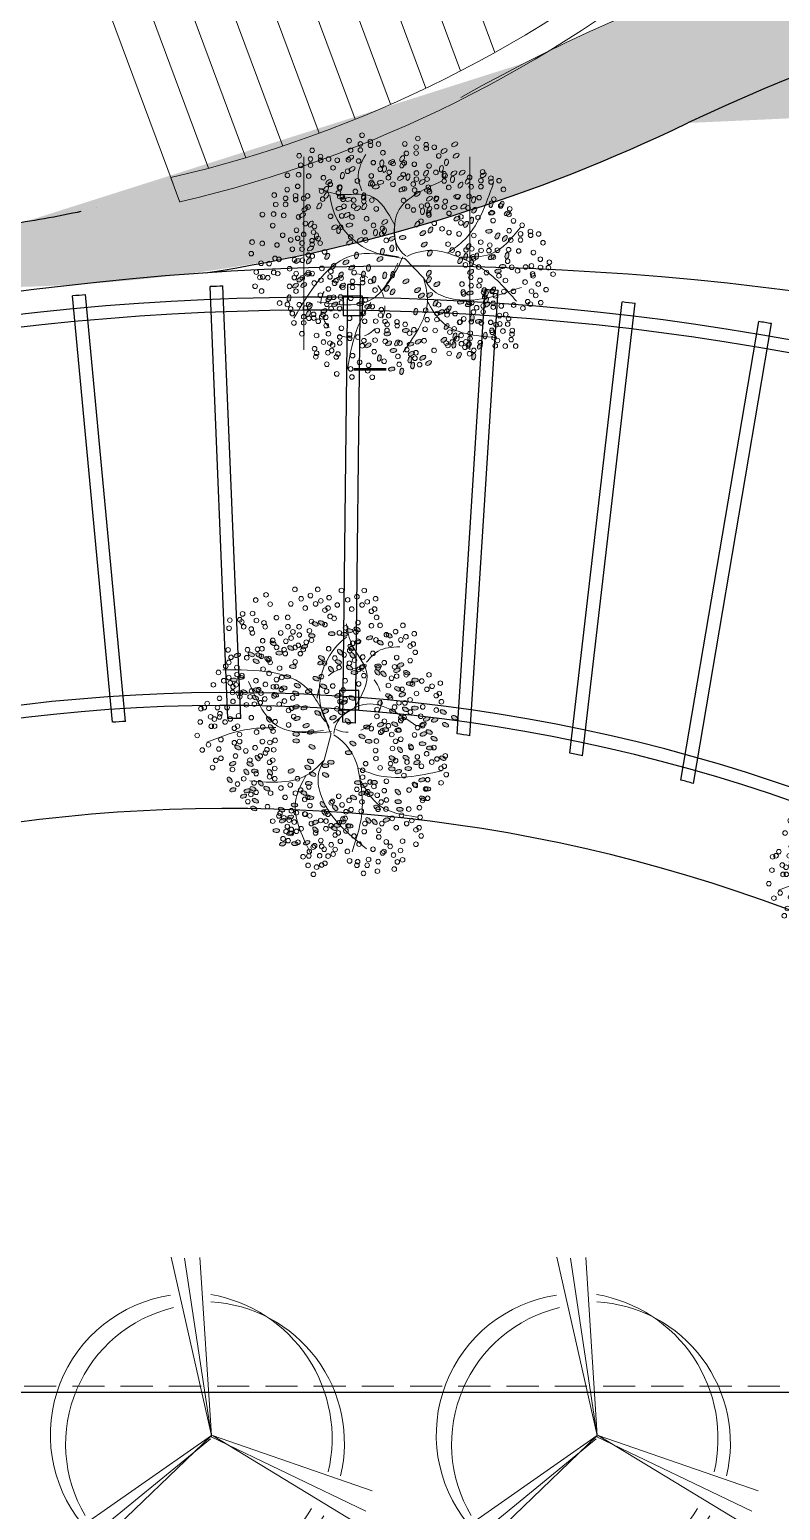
# Model space of a CAD drawing. Header units: metres. Extents: x 28 to 239, y -1 to 113.
# Drawn here: x 91.3 to 97.14, y 68.67 to 80.18 of the extents above; entities that cross this region are included whole.
import ezdxf

# ---------------------------------------------------------------- set-up
doc = ezdxf.new("R2010")
doc.units = ezdxf.units.M
for name, pattern in [('ACAD_ISO10W100', [18.5, 12, -3, 0.5, -3]), ('DASHED2', [0.375, 0.25, -0.125]), ('HIDDEN2', [0.1875, 0.125, -0.0625])]:
    doc.linetypes.add(name, pattern=pattern)
for name, color, linetype, lineweight in [('0-ARBOL', 64, 'Continuous', 0), ('DWGAUTOCAD.COM', 7, 'Continuous', 0), ('GRAFO01', 7, 'Continuous', 0), ('linea 001', 252, 'Continuous', 0), ('muro de contencion', 211, 'Continuous', 50), ('Proyeccciones', 1, 'DASHED2', 18), ('proyecciones', 1, 'DASHED2', 5)]:
    doc.layers.add(name, color=color, linetype=linetype, lineweight=lineweight)
doc.layers.add('EJE', color=40, linetype='Continuous')
doc.layers.add('Terreno & Paisaje - Terrenos_Pen_No__169', color=7, linetype='Continuous', lineweight=13, true_color=0x68b353)

# ---------------------------------------------------------------- blocks, each defined once
blk = doc.blocks.new('A$C2ECE247B')
h = blk.add_hatch(color=6)
h.set_gradient(color1=(255, 0, 255), color2=(255, 127, 223), rotation=180, centered=1, tint=1, name='INVSPHERICAL')
edge = h.paths.add_edge_path()
edge.add_ellipse((2.573, 1.381), major_axis=(-0.0583, -0.0025), ratio=0.578492, start_angle=0, end_angle=360, ccw=False)
edge = h.paths.add_edge_path()
edge.add_ellipse((2.69, 1.466), major_axis=(-0.0521, -0.0262), ratio=0.578492, start_angle=0, end_angle=360, ccw=False)
edge = h.paths.add_edge_path()
edge.add_ellipse((2.361, 1.263), major_axis=(-0.0377, -0.0445), ratio=0.578492, start_angle=0, end_angle=360, ccw=False)
edge = h.paths.add_edge_path()
edge.add_ellipse((2.855, 1.253), major_axis=(-0.0583, -0.0025), ratio=0.578492, start_angle=0, end_angle=360, ccw=False)
edge = h.paths.add_edge_path()
edge.add_ellipse((2.094, 3.168), major_axis=(-0.0546, 0.0205), ratio=0.578492, start_angle=0, end_angle=360, ccw=False)
edge = h.paths.add_edge_path()
edge.add_ellipse((2.035, 2.867), major_axis=(-0.0521, -0.0262), ratio=0.578492, start_angle=0, end_angle=360, ccw=False)
edge = h.paths.add_edge_path()
edge.add_ellipse((1.85, 3.126), major_axis=(-0.0521, -0.0262), ratio=0.578492, start_angle=0, end_angle=360, ccw=False)
edge = h.paths.add_edge_path()
edge.add_ellipse((1.989, 3.049), major_axis=(-0.0546, 0.0205), ratio=0.578492, start_angle=0, end_angle=360, ccw=False)
edge = h.paths.add_edge_path()
edge.add_ellipse((1.831, 2.33), major_axis=(-0.0521, -0.0262), ratio=0.578492, start_angle=0, end_angle=360, ccw=False)
edge = h.paths.add_edge_path()
edge.add_ellipse((1.673, 2.454), major_axis=(-0.0521, -0.0262), ratio=0.578492, start_angle=0, end_angle=360, ccw=False)
edge = h.paths.add_edge_path()
edge.add_ellipse((1.556, 2.369), major_axis=(-0.0583, -0.0025), ratio=0.578492, start_angle=0, end_angle=360, ccw=False)
edge = h.paths.add_edge_path()
edge.add_ellipse((1.588, 2.619), major_axis=(-0.0583, -0.0025), ratio=0.578492, start_angle=0, end_angle=360, ccw=False)
edge = h.paths.add_edge_path()
edge.add_ellipse((1.921, 2.717), major_axis=(-0.0377, -0.0445), ratio=0.578492, start_angle=0, end_angle=360, ccw=False)
edge = h.paths.add_edge_path()
edge.add_ellipse((1.347, 2.658), major_axis=(-0.0546, 0.0205), ratio=0.578492, start_angle=0, end_angle=360, ccw=False)
edge = h.paths.add_edge_path()
edge.add_ellipse((1.747, 1.646), major_axis=(-0.0583, -0.0025), ratio=0.578492, start_angle=0, end_angle=360, ccw=False)
edge = h.paths.add_edge_path()
edge.add_ellipse((1.636, 1.6), major_axis=(-0.0546, 0.0205), ratio=0.578492, start_angle=0, end_angle=360, ccw=False)
edge = h.paths.add_edge_path()
edge.add_ellipse((1.461, 1.651), major_axis=(-0.0583, -0.0025), ratio=0.578492, start_angle=0, end_angle=360, ccw=False)
edge = h.paths.add_edge_path()
edge.add_ellipse((1.045, 1.48), major_axis=(-0.0377, -0.0445), ratio=0.578492, start_angle=0, end_angle=360, ccw=False)
edge = h.paths.add_edge_path()
edge.add_ellipse((1.009, 1.178), major_axis=(-0.0583, -0.0025), ratio=0.578492, start_angle=0, end_angle=360, ccw=False)
edge = h.paths.add_edge_path()
edge.add_ellipse((1.53, 1.44), major_axis=(-0.0546, 0.0205), ratio=0.578492, start_angle=0, end_angle=360, ccw=False)
edge = h.paths.add_edge_path()
edge.add_ellipse((1.673, 1.458), major_axis=(-0.0546, 0.0205), ratio=0.578492, start_angle=0, end_angle=360, ccw=False)
edge = h.paths.add_edge_path()
edge.add_ellipse((1.412, 1.211), major_axis=(-0.0521, -0.0262), ratio=0.578492, start_angle=0, end_angle=360, ccw=False)
edge = h.paths.add_edge_path()
edge.add_ellipse((1.247, 0.991), major_axis=(-0.0546, 0.0205), ratio=0.578492, start_angle=0, end_angle=360, ccw=False)
edge = h.paths.add_edge_path()
edge.add_ellipse((1.451, 0.958), major_axis=(-0.0377, -0.0445), ratio=0.578492, start_angle=0, end_angle=360, ccw=False)
edge = h.paths.add_edge_path()
edge.add_ellipse((1.56, 0.985), major_axis=(-0.0377, -0.0445), ratio=0.578492, start_angle=0, end_angle=360, ccw=False)
edge = h.paths.add_edge_path()
edge.add_ellipse((1.04, 1.312), major_axis=(-0.0583, -0.0025), ratio=0.578492, start_angle=0, end_angle=360, ccw=False)
edge = h.paths.add_edge_path()
edge.add_ellipse((0.61, 1.371), major_axis=(-0.0521, -0.0262), ratio=0.578492, start_angle=0, end_angle=360, ccw=False)
edge = h.paths.add_edge_path()
edge.add_ellipse((0.525, 1.536), major_axis=(-0.0583, -0.0025), ratio=0.578492, start_angle=0, end_angle=360, ccw=False)
edge = h.paths.add_edge_path()
edge.add_ellipse((0.748, 1.606), major_axis=(-0.0377, -0.0445), ratio=0.578492, start_angle=0, end_angle=360, ccw=False)
edge = h.paths.add_edge_path()
edge.add_ellipse((1.15, 1.886), major_axis=(-0.0583, -0.0025), ratio=0.578492, start_angle=0, end_angle=360, ccw=False)
edge = h.paths.add_edge_path()
edge.add_ellipse((1.038, 1.839), major_axis=(-0.0546, 0.0205), ratio=0.578492, start_angle=0, end_angle=360, ccw=False)
edge = h.paths.add_edge_path()
edge.add_ellipse((0.863, 1.891), major_axis=(-0.0583, -0.0025), ratio=0.578492, start_angle=0, end_angle=360, ccw=False)
edge = h.paths.add_edge_path()
edge.add_ellipse((0.622, 1.694), major_axis=(-0.0546, 0.0205), ratio=0.578492, start_angle=0, end_angle=360, ccw=False)
edge = h.paths.add_edge_path()
edge.add_ellipse((3.446, 1.636), major_axis=(-0.0377, -0.0445), ratio=0.578492, start_angle=0, end_angle=360, ccw=False)
edge = h.paths.add_edge_path()
edge.add_ellipse((2.913, 1.85), major_axis=(-0.0546, 0.0205), ratio=0.578492, start_angle=0, end_angle=360, ccw=False)
edge = h.paths.add_edge_path()
edge.add_ellipse((2.811, 2.767), major_axis=(-0.0546, 0.0205), ratio=0.578492, start_angle=0, end_angle=360, ccw=False)
edge = h.paths.add_edge_path()
edge.add_ellipse((2.826, 2.493), major_axis=(-0.0583, -0.0025), ratio=0.578492, start_angle=0, end_angle=360, ccw=False)
edge = h.paths.add_edge_path()
edge.add_ellipse((2.825, 2.376), major_axis=(-0.0583, -0.0025), ratio=0.578492, start_angle=0, end_angle=360, ccw=False)
edge = h.paths.add_edge_path()
edge.add_ellipse((3.267, 2.611), major_axis=(-0.0377, -0.0445), ratio=0.578492, start_angle=0, end_angle=360, ccw=False)
edge = h.paths.add_edge_path()
edge.add_ellipse((3.299, 2.752), major_axis=(-0.0377, -0.0445), ratio=0.578492, start_angle=0, end_angle=360, ccw=False)
edge = h.paths.add_edge_path()
edge.add_ellipse((3.55, 1.847), major_axis=(-0.0583, -0.0025), ratio=0.578492, start_angle=0, end_angle=360, ccw=False)
edge = h.paths.add_edge_path()
edge.add_ellipse((3.501, 2.075), major_axis=(-0.0377, -0.0445), ratio=0.578492, start_angle=0, end_angle=360, ccw=False)
edge = h.paths.add_edge_path()
edge.add_ellipse((3.633, 1.969), major_axis=(-0.0521, -0.0262), ratio=0.578492, start_angle=0, end_angle=360, ccw=False)
edge = h.paths.add_edge_path()
edge.add_ellipse((3.284, 1.829), major_axis=(-0.0377, -0.0445), ratio=0.578492, start_angle=0, end_angle=360, ccw=False)
edge = h.paths.add_edge_path()
edge.add_ellipse((2.203, 4.252), major_axis=(-0.0583, -0.0025), ratio=0.578492, start_angle=0, end_angle=360, ccw=False)
edge = h.paths.add_edge_path()
edge.add_ellipse((1.984, 4.241), major_axis=(-0.0583, -0.0025), ratio=0.578492, start_angle=0, end_angle=360, ccw=False)
edge = h.paths.add_edge_path()
edge.add_ellipse((1.89, 4.302), major_axis=(-0.0583, -0.0025), ratio=0.578492, start_angle=0, end_angle=360, ccw=False)
edge = h.paths.add_edge_path()
edge.add_ellipse((1.759, 4.327), major_axis=(-0.0521, -0.0262), ratio=0.578492, start_angle=0, end_angle=360, ccw=False)
edge = h.paths.add_edge_path()
edge.add_ellipse((1.747, 4.103), major_axis=(-0.0546, 0.0205), ratio=0.578492, start_angle=0, end_angle=360, ccw=False)
edge = h.paths.add_edge_path()
edge.add_ellipse((1.541, 4.179), major_axis=(-0.0546, 0.0205), ratio=0.578492, start_angle=0, end_angle=360, ccw=False)
edge = h.paths.add_edge_path()
edge.add_ellipse((1.354, 4.095), major_axis=(-0.0521, -0.0262), ratio=0.578492, start_angle=0, end_angle=360, ccw=False)
edge = h.paths.add_edge_path()
edge.add_ellipse((1.196, 4.219), major_axis=(-0.0521, -0.0262), ratio=0.578492, start_angle=0, end_angle=360, ccw=False)
edge = h.paths.add_edge_path()
edge.add_ellipse((1.873, 4.015), major_axis=(-0.0377, -0.0445), ratio=0.578492, start_angle=0, end_angle=360, ccw=False)
edge = h.paths.add_edge_path()
edge.add_ellipse((1.841, 3.874), major_axis=(-0.0377, -0.0445), ratio=0.578492, start_angle=0, end_angle=360, ccw=False)
edge = h.paths.add_edge_path()
edge.add_ellipse((2.059, 3.93), major_axis=(-0.0377, -0.0445), ratio=0.578492, start_angle=0, end_angle=360, ccw=False)
edge = h.paths.add_edge_path()
edge.add_ellipse((2.682, 4.022), major_axis=(-0.0546, 0.0205), ratio=0.578492, start_angle=0, end_angle=360, ccw=False)
edge = h.paths.add_edge_path()
edge.add_ellipse((2.493, 4.422), major_axis=(-0.0521, -0.0262), ratio=0.578492, start_angle=0, end_angle=360, ccw=False)
edge = h.paths.add_edge_path()
edge.add_ellipse((2.382, 4.439), major_axis=(-0.0521, -0.0262), ratio=0.578492, start_angle=0, end_angle=360, ccw=False)
edge = h.paths.add_edge_path()
edge.add_ellipse((2.552, 4.216), major_axis=(-0.0583, -0.0025), ratio=0.578492, start_angle=0, end_angle=360, ccw=False)
edge = h.paths.add_edge_path()
edge.add_ellipse((2.383, 3.828), major_axis=(-0.0521, -0.0262), ratio=0.578492, start_angle=0, end_angle=360, ccw=False)
edge = h.paths.add_edge_path()
edge.add_ellipse((2.92, 4), major_axis=(-0.0521, -0.0262), ratio=0.578492, start_angle=0, end_angle=360, ccw=False)
edge = h.paths.add_edge_path()
edge.add_ellipse((2.162, 0.848), major_axis=(-0.0521, -0.0262), ratio=0.578492, start_angle=0, end_angle=360, ccw=False)
edge = h.paths.add_edge_path()
edge.add_ellipse((2.487, 0.82), major_axis=(-0.0377, -0.0445), ratio=0.578492, start_angle=0, end_angle=360, ccw=False)
edge = h.paths.add_edge_path()
edge.add_ellipse((2.641, 0.593), major_axis=(-0.0546, 0.0205), ratio=0.578492, start_angle=0, end_angle=360, ccw=False)
edge = h.paths.add_edge_path()
edge.add_ellipse((2.848, 0.578), major_axis=(-0.0583, -0.0025), ratio=0.578492, start_angle=0, end_angle=360, ccw=False)
edge = h.paths.add_edge_path()
edge.add_ellipse((2.605, 1.631), major_axis=(-0.0583, -0.0025), ratio=0.578492, start_angle=0, end_angle=360, ccw=False)
edge = h.paths.add_edge_path()
edge.add_ellipse((2.329, 1.122), major_axis=(-0.0377, -0.0445), ratio=0.578492, start_angle=0, end_angle=360, ccw=False)
edge = h.paths.add_edge_path()
edge.add_ellipse((2.143, 1.207), major_axis=(-0.0377, -0.0445), ratio=0.578492, start_angle=0, end_angle=360, ccw=False)
edge = h.paths.add_edge_path()
edge.add_ellipse((1.887, 0.887), major_axis=(-0.0583, -0.0025), ratio=0.578492, start_angle=0, end_angle=360, ccw=False)
edge = h.paths.add_edge_path()
edge.add_ellipse((2.107, 0.898), major_axis=(-0.0583, -0.0025), ratio=0.578492, start_angle=0, end_angle=360, ccw=False)
edge = h.paths.add_edge_path()
edge.add_ellipse((2.012, 0.959), major_axis=(-0.0583, -0.0025), ratio=0.578492, start_angle=0, end_angle=360, ccw=False)
edge = h.paths.add_edge_path()
edge.add_ellipse((1.82, 1.387), major_axis=(-0.0521, -0.0262), ratio=0.578492, start_angle=0, end_angle=360, ccw=False)
edge = h.paths.add_edge_path()
edge.add_ellipse((2.492, 0.949), major_axis=(-0.0546, 0.0205), ratio=0.578492, start_angle=0, end_angle=360, ccw=False)
edge = h.paths.add_edge_path()
edge.add_ellipse((2.316, 2.892), major_axis=(-0.0546, 0.0205), ratio=0.578492, start_angle=0, end_angle=360, ccw=False)
edge = h.paths.add_edge_path()
edge.add_ellipse((2.447, 2.863), major_axis=(-0.0521, -0.0262), ratio=0.578492, start_angle=0, end_angle=360, ccw=False)
edge = h.paths.add_edge_path()
edge.add_ellipse((2.343, 3.33), major_axis=(-0.0521, -0.0262), ratio=0.578492, start_angle=0, end_angle=360, ccw=False)
edge = h.paths.add_edge_path()
edge.add_ellipse((1.261, 2.571), major_axis=(-0.0583, -0.0025), ratio=0.578492, start_angle=0, end_angle=360, ccw=False)
edge = h.paths.add_edge_path()
edge.add_ellipse((1.041, 2.56), major_axis=(-0.0583, -0.0025), ratio=0.578492, start_angle=0, end_angle=360, ccw=False)
edge = h.paths.add_edge_path()
edge.add_ellipse((1.145, 2.075), major_axis=(-0.0521, -0.0262), ratio=0.578492, start_angle=0, end_angle=360, ccw=False)
edge = h.paths.add_edge_path()
edge.add_ellipse((0.902, 2.082), major_axis=(-0.0521, -0.0262), ratio=0.578492, start_angle=0, end_angle=360, ccw=False)
edge = h.paths.add_edge_path()
edge.add_ellipse((0.711, 1.997), major_axis=(-0.0546, 0.0205), ratio=0.578492, start_angle=0, end_angle=360, ccw=False)
edge = h.paths.add_edge_path()
edge.add_ellipse((0.598, 2.497), major_axis=(-0.0546, 0.0205), ratio=0.578492, start_angle=0, end_angle=360, ccw=False)
edge = h.paths.add_edge_path()
edge.add_ellipse((0.495, 2.531), major_axis=(-0.0521, -0.0262), ratio=0.578492, start_angle=0, end_angle=360, ccw=False)
edge = h.paths.add_edge_path()
edge.add_ellipse((0.411, 2.414), major_axis=(-0.0521, -0.0262), ratio=0.578492, start_angle=0, end_angle=360, ccw=False)
edge = h.paths.add_edge_path()
edge.add_ellipse((0.487, 2.252), major_axis=(-0.0583, -0.0025), ratio=0.578492, start_angle=0, end_angle=360, ccw=False)
edge = h.paths.add_edge_path()
edge.add_ellipse((0.612, 2.325), major_axis=(-0.0583, -0.0025), ratio=0.578492, start_angle=0, end_angle=360, ccw=False)
edge = h.paths.add_edge_path()
edge.add_ellipse((0.814, 2.273), major_axis=(-0.0377, -0.0445), ratio=0.578492, start_angle=0, end_angle=360, ccw=False)
edge = h.paths.add_edge_path()
edge.add_ellipse((1.008, 2.22), major_axis=(-0.0377, -0.0445), ratio=0.578492, start_angle=0, end_angle=360, ccw=False)
edge = h.paths.add_edge_path()
edge.add_ellipse((1.392, 3.686), major_axis=(-0.0583, -0.0025), ratio=0.578492, start_angle=0, end_angle=360, ccw=False)
edge = h.paths.add_edge_path()
edge.add_ellipse((1.206, 3.162), major_axis=(-0.0521, -0.0262), ratio=0.578492, start_angle=0, end_angle=360, ccw=False)
edge = h.paths.add_edge_path()
edge.add_ellipse((1.048, 3.286), major_axis=(-0.0521, -0.0262), ratio=0.578492, start_angle=0, end_angle=360, ccw=False)
edge = h.paths.add_edge_path()
edge.add_ellipse((0.967, 3.184), major_axis=(-0.0546, 0.0205), ratio=0.578492, start_angle=0, end_angle=360, ccw=False)
edge = h.paths.add_edge_path()
edge.add_ellipse((1.061, 3.609), major_axis=(-0.0546, 0.0205), ratio=0.578492, start_angle=0, end_angle=360, ccw=False)
edge = h.paths.add_edge_path()
edge.add_ellipse((0.998, 3.702), major_axis=(-0.0546, 0.0205), ratio=0.578492, start_angle=0, end_angle=360, ccw=False)
edge = h.paths.add_edge_path()
edge.add_ellipse((0.89, 3.567), major_axis=(-0.0521, -0.0262), ratio=0.578492, start_angle=0, end_angle=360, ccw=False)
edge = h.paths.add_edge_path()
edge.add_ellipse((0.744, 3.439), major_axis=(-0.0583, -0.0025), ratio=0.578492, start_angle=0, end_angle=360, ccw=False)
edge = h.paths.add_edge_path()
edge.add_ellipse((0.838, 3.378), major_axis=(-0.0583, -0.0025), ratio=0.578492, start_angle=0, end_angle=360, ccw=False)
edge = h.paths.add_edge_path()
edge.add_ellipse((1.405, 3.576), major_axis=(-0.0377, -0.0445), ratio=0.578492, start_angle=0, end_angle=360, ccw=False)
edge = h.paths.add_edge_path()
edge.add_ellipse((1.296, 3.548), major_axis=(-0.0377, -0.0445), ratio=0.578492, start_angle=0, end_angle=360, ccw=False)
edge = h.paths.add_edge_path()
edge.add_ellipse((2.217, 3.628), major_axis=(-0.0377, -0.0445), ratio=0.578492, start_angle=0, end_angle=360, ccw=False)
edge = h.paths.add_edge_path()
edge.add_ellipse((1.892, 3.656), major_axis=(-0.0521, -0.0262), ratio=0.578492, start_angle=0, end_angle=360, ccw=False)
edge = h.paths.add_edge_path()
edge.add_ellipse((2.087, 3.756), major_axis=(-0.0521, -0.0262), ratio=0.578492, start_angle=0, end_angle=360, ccw=False)
edge = h.paths.add_edge_path()
edge.add_ellipse((1.653, 3.678), major_axis=(-0.0546, 0.0205), ratio=0.578492, start_angle=0, end_angle=360, ccw=False)
edge = h.paths.add_edge_path()
edge.add_ellipse((1.806, 3.572), major_axis=(-0.0583, -0.0025), ratio=0.578492, start_angle=0, end_angle=360, ccw=False)
edge = h.paths.add_edge_path()
edge.add_ellipse((2.219, 2.002), major_axis=(-0.0583, -0.0025), ratio=0.578492, start_angle=0, end_angle=360, ccw=False)
edge = h.paths.add_edge_path()
edge.add_ellipse((2.314, 1.941), major_axis=(-0.0583, -0.0025), ratio=0.578492, start_angle=0, end_angle=360, ccw=False)
edge = h.paths.add_edge_path()
edge.add_ellipse((1.907, 2.169), major_axis=(-0.0583, -0.0025), ratio=0.578492, start_angle=0, end_angle=360, ccw=False)
edge = h.paths.add_edge_path()
edge.add_ellipse((2.574, 2.018), major_axis=(-0.0521, -0.0262), ratio=0.578492, start_angle=0, end_angle=360, ccw=False)
edge = h.paths.add_edge_path()
edge.add_ellipse((2.537, 1.794), major_axis=(-0.0521, -0.0262), ratio=0.578492, start_angle=0, end_angle=360, ccw=False)
edge = h.paths.add_edge_path()
edge.add_ellipse((2.621, 1.911), major_axis=(-0.0521, -0.0262), ratio=0.578492, start_angle=0, end_angle=360, ccw=False)
edge = h.paths.add_edge_path()
edge.add_ellipse((2.18, 2.781), major_axis=(-0.0546, 0.0205), ratio=0.578492, start_angle=0, end_angle=360, ccw=False)
edge = h.paths.add_edge_path()
edge.add_ellipse((0.212, 2.657), major_axis=(-0.0521, -0.0262), ratio=0.578492, start_angle=0, end_angle=360, ccw=False)
edge = h.paths.add_edge_path()
edge.add_ellipse((0.054, 2.781), major_axis=(-0.0521, -0.0262), ratio=0.578492, start_angle=0, end_angle=360, ccw=False)
edge = h.paths.add_edge_path()
edge.add_ellipse((0.25, 2.881), major_axis=(-0.0521, -0.0262), ratio=0.578492, start_angle=0, end_angle=360, ccw=False)
edge = h.paths.add_edge_path()
edge.add_ellipse((0.399, 2.741), major_axis=(-0.0546, 0.0205), ratio=0.578492, start_angle=0, end_angle=360, ccw=False)
edge = h.paths.add_edge_path()
edge.add_ellipse((0.542, 2.758), major_axis=(-0.0546, 0.0205), ratio=0.578492, start_angle=0, end_angle=360, ccw=False)
edge = h.paths.add_edge_path()
edge.add_ellipse((0.605, 2.665), major_axis=(-0.0546, 0.0205), ratio=0.578492, start_angle=0, end_angle=360, ccw=False)
edge = h.paths.add_edge_path()
edge.add_ellipse((2.651, 2.642), major_axis=(-0.0546, 0.0205), ratio=0.578492, start_angle=0, end_angle=360, ccw=False)
edge = h.paths.add_edge_path()
edge.add_ellipse((2.57, 2.531), major_axis=(-0.0546, 0.0205), ratio=0.578492, start_angle=0, end_angle=360, ccw=False)
edge = h.paths.add_edge_path()
edge.add_ellipse((2.547, 2.271), major_axis=(-0.0521, -0.0262), ratio=0.578492, start_angle=0, end_angle=360, ccw=False)
edge = h.paths.add_edge_path()
edge.add_ellipse((2.685, 2.954), major_axis=(-0.0546, 0.0205), ratio=0.578492, start_angle=0, end_angle=360, ccw=False)
edge = h.paths.add_edge_path()
edge.add_ellipse((2.478, 3.464), major_axis=(-0.0521, -0.0262), ratio=0.578492, start_angle=0, end_angle=360, ccw=False)
edge = h.paths.add_edge_path()
edge.add_ellipse((2.39, 3.741), major_axis=(-0.0546, 0.0205), ratio=0.578492, start_angle=0, end_angle=360, ccw=False)
edge = h.paths.add_edge_path()
edge.add_ellipse((2.607, 3.247), major_axis=(-0.0546, 0.0205), ratio=0.578492, start_angle=0, end_angle=360, ccw=False)
edge = h.paths.add_edge_path()
edge.add_ellipse((2.31, 1.781), major_axis=(-0.0521, -0.0262), ratio=0.578492, start_angle=0, end_angle=360, ccw=False)
edge = h.paths.add_edge_path()
edge.add_ellipse((0.746, 2.949), major_axis=(-0.0583, -0.0025), ratio=0.578492, start_angle=0, end_angle=360, ccw=False)
edge = h.paths.add_edge_path()
edge.add_ellipse((0.986, 2.769), major_axis=(-0.0377, -0.0445), ratio=0.578492, start_angle=0, end_angle=360, ccw=False)
edge = h.paths.add_edge_path()
edge.add_ellipse((0.912, 2.927), major_axis=(-0.0521, -0.0262), ratio=0.578492, start_angle=0, end_angle=360, ccw=False)
edge = h.paths.add_edge_path()
edge.add_ellipse((1.135, 2.893), major_axis=(-0.0521, -0.0262), ratio=0.578492, start_angle=0, end_angle=360, ccw=False)
edge = h.paths.add_edge_path()
edge.add_ellipse((1.097, 2.668), major_axis=(-0.0521, -0.0262), ratio=0.578492, start_angle=0, end_angle=360, ccw=False)
edge = h.paths.add_edge_path()
edge.add_ellipse((0.258, 2.073), major_axis=(-0.0521, -0.0262), ratio=0.578492, start_angle=0, end_angle=360, ccw=False)
edge = h.paths.add_edge_path()
edge.add_ellipse((2.829, 2.971), major_axis=(-0.0546, 0.0205), ratio=0.578492, start_angle=0, end_angle=360, ccw=False)
edge = h.paths.add_edge_path()
edge.add_ellipse((2.885, 3.676), major_axis=(-0.0583, -0.0025), ratio=0.578492, start_angle=0, end_angle=360, ccw=False)
edge = h.paths.add_edge_path()
edge.add_ellipse((2.832, 3.208), major_axis=(-0.0521, -0.0262), ratio=0.578492, start_angle=0, end_angle=360, ccw=False)
edge = h.paths.add_edge_path()
edge.add_ellipse((2.805, 3.342), major_axis=(-0.0521, -0.0262), ratio=0.578492, start_angle=0, end_angle=360, ccw=False)
edge = h.paths.add_edge_path()
edge.add_ellipse((2.936, 0.761), major_axis=(-0.0546, 0.0205), ratio=0.578492, start_angle=0, end_angle=360, ccw=False)
edge = h.paths.add_edge_path()
edge.add_ellipse((3.061, 0.574), major_axis=(-0.0546, 0.0205), ratio=0.578492, start_angle=0, end_angle=360, ccw=False)
edge = h.paths.add_edge_path()
edge.add_ellipse((3.174, 0.807), major_axis=(-0.0583, -0.0025), ratio=0.578492, start_angle=0, end_angle=360, ccw=False)
edge = h.paths.add_edge_path()
edge.add_ellipse((3.08, 1.174), major_axis=(-0.0521, -0.0262), ratio=0.578492, start_angle=0, end_angle=360, ccw=False)
edge = h.paths.add_edge_path()
edge.add_ellipse((3.063, 0.979), major_axis=(-0.0546, 0.0205), ratio=0.578492, start_angle=0, end_angle=360, ccw=False)
edge = h.paths.add_edge_path()
edge.add_ellipse((2.925, 1.041), major_axis=(-0.0546, 0.0205), ratio=0.578492, start_angle=0, end_angle=360, ccw=False)
edge = h.paths.add_edge_path()
edge.add_ellipse((3.539, 1.327), major_axis=(-0.0521, -0.0262), ratio=0.578492, start_angle=0, end_angle=360, ccw=False)
edge = h.paths.add_edge_path()
edge.add_ellipse((3.566, 1.193), major_axis=(-0.0521, -0.0262), ratio=0.578492, start_angle=0, end_angle=360, ccw=False)
edge = h.paths.add_edge_path()
edge.add_ellipse((3.339, 1.542), major_axis=(-0.0521, -0.0262), ratio=0.578492, start_angle=0, end_angle=360, ccw=False)
edge = h.paths.add_edge_path()
edge.add_ellipse((3.934, 1.52), major_axis=(-0.0546, 0.0205), ratio=0.578492, start_angle=0, end_angle=360, ccw=False)
edge = h.paths.add_edge_path()
edge.add_ellipse((3.684, 1.502), major_axis=(-0.0546, 0.0205), ratio=0.578492, start_angle=0, end_angle=360, ccw=False)
edge = h.paths.add_edge_path()
edge.add_ellipse((3.747, 1.409), major_axis=(-0.0546, 0.0205), ratio=0.578492, start_angle=0, end_angle=360, ccw=False)
edge = h.paths.add_edge_path()
edge.add_ellipse((3.581, 1.536), major_axis=(-0.0521, -0.0262), ratio=0.578492, start_angle=0, end_angle=360, ccw=False)
edge = h.paths.add_edge_path()
edge.add_ellipse((3.121, 3.911), major_axis=(-0.0583, -0.0025), ratio=0.578492, start_angle=0, end_angle=360, ccw=False)
edge = h.paths.add_edge_path()
edge.add_ellipse((3.227, 4.083), major_axis=(-0.0521, -0.0262), ratio=0.578492, start_angle=0, end_angle=360, ccw=False)
edge = h.paths.add_edge_path()
edge.add_ellipse((3.539, 3.13), major_axis=(-0.0521, -0.0262), ratio=0.578492, start_angle=0, end_angle=360, ccw=False)
edge = h.paths.add_edge_path()
edge.add_ellipse((2.978, 3.498), major_axis=(-0.0583, -0.0025), ratio=0.578492, start_angle=0, end_angle=360, ccw=False)
edge = h.paths.add_edge_path()
edge.add_ellipse((3.042, 3.303), major_axis=(-0.0583, -0.0025), ratio=0.578492, start_angle=0, end_angle=360, ccw=False)
edge = h.paths.add_edge_path()
edge.add_ellipse((3.327, 3.802), major_axis=(-0.0377, -0.0445), ratio=0.578492, start_angle=0, end_angle=360, ccw=False)
edge = h.paths.add_edge_path()
edge.add_ellipse((3.186, 3.184), major_axis=(-0.0521, -0.0262), ratio=0.578492, start_angle=0, end_angle=360, ccw=False)
edge = h.paths.add_edge_path()
edge.add_ellipse((3.915, 3.442), major_axis=(-0.0583, -0.0025), ratio=0.578492, start_angle=0, end_angle=360, ccw=False)
edge = h.paths.add_edge_path()
edge.add_ellipse((3.791, 3.486), major_axis=(-0.0583, -0.0025), ratio=0.578492, start_angle=0, end_angle=360, ccw=False)
edge = h.paths.add_edge_path()
edge.add_ellipse((3.527, 3.77), major_axis=(-0.0521, -0.0262), ratio=0.578492, start_angle=0, end_angle=360, ccw=False)
edge = h.paths.add_edge_path()
edge.add_ellipse((3.611, 3.888), major_axis=(-0.0521, -0.0262), ratio=0.578492, start_angle=0, end_angle=360, ccw=False)
edge = h.paths.add_edge_path()
edge.add_ellipse((3.857, 3.871), major_axis=(-0.0546, 0.0205), ratio=0.578492, start_angle=0, end_angle=360, ccw=False)
edge = h.paths.add_edge_path()
edge.add_ellipse((3.48, 3.877), major_axis=(-0.0521, -0.0262), ratio=0.578492, start_angle=0, end_angle=360, ccw=False)
edge = h.paths.add_edge_path()
edge.add_ellipse((3.734, 3.23), major_axis=(-0.0521, -0.0262), ratio=0.578492, start_angle=0, end_angle=360, ccw=False)
edge = h.paths.add_edge_path()
edge.add_ellipse((3.512, 3.264), major_axis=(-0.0521, -0.0262), ratio=0.578492, start_angle=0, end_angle=360, ccw=False)
edge = h.paths.add_edge_path()
edge.add_ellipse((3.848, 2.259), major_axis=(-0.0521, -0.0262), ratio=0.578492, start_angle=0, end_angle=360, ccw=False)
edge = h.paths.add_edge_path()
edge.add_ellipse((3.936, 1.976), major_axis=(-0.0546, 0.0205), ratio=0.578492, start_angle=0, end_angle=360, ccw=False)
edge = h.paths.add_edge_path()
edge.add_ellipse((3.99, 1.692), major_axis=(-0.0377, -0.0445), ratio=0.578492, start_angle=0, end_angle=360, ccw=False)
edge = h.paths.add_edge_path()
edge.add_ellipse((3.696, 1.833), major_axis=(-0.0377, -0.0445), ratio=0.578492, start_angle=0, end_angle=360, ccw=False)
at = {"color": 32}
for p, q in [((2.225, 2.503), (2.376, 2.929)), ((2.215, 2.503), (2.338, 2.039))]:
    blk.add_line(p, q, dxfattribs=at)
at = {"color": 64}
for centre in [(1.634, 5.007), (1.761, 4.898), (2.033, 5.007), (1.435, 4.862), (1.453, 4.681), (1.508, 4.644), (1.58, 4.808), (1.671, 4.753), (1.852, 4.681), (1.924, 4.844), (2.105, 4.753), (1.417, 4.536), (1.508, 4.391), (1.743, 4.445), (2.16, 4.518), (1.743, 4.119), (1.779, 4.282), (1.96, 4.354), (2.069, 4.264), (1.834, 4.083), (1.888, 3.956), (3.835, 2.814), (4.034, 2.959), (4.161, 2.851), (4.433, 2.959), (3.853, 2.633), (3.908, 2.597), (3.98, 2.76), (4.07, 2.706), (4.252, 2.633), (4.324, 2.796), (4.505, 2.706), (3.417, 2.364), (3.816, 2.364), (3.817, 2.488), (3.908, 2.343), (4.143, 2.398), (4.36, 2.307), (4.559, 2.47), (3.218, 2.219), (3.236, 2.038), (3.363, 2.165), (3.454, 2.111), (3.544, 2.256), (3.635, 2.038), (3.707, 2.201), (3.888, 2.111), (4.143, 2.071), (4.179, 2.234), (4.233, 2.035), (4.469, 2.216), (3.2, 1.893), (3.291, 2.002), (3.526, 1.803), (3.942, 1.875), (4.288, 1.908), (3.291, 1.748), (3.562, 1.64), (3.743, 1.712), (3.852, 1.621), (3.526, 1.476), (3.617, 1.44), (3.671, 1.313)]:
    blk.add_circle(centre, 0.0405, dxfattribs=at)
at = {"color": 66}
for centre in [(2.448, 5.026), (2.575, 4.917), (2.847, 5.026), (2.249, 4.881), (2.267, 4.699), (2.322, 4.663), (2.394, 4.826), (2.485, 4.772), (2.666, 4.699), (2.738, 4.863), (2.919, 4.772), (2.231, 4.554), (2.322, 4.409), (2.557, 4.464), (2.774, 4.373), (2.973, 4.536), (2.557, 4.138), (2.593, 4.301), (2.883, 4.283), (1.858, 3.988), (1.985, 3.88), (2.256, 3.988), (2.648, 4.101), (2.702, 3.975), (1.659, 3.843), (1.677, 3.662), (1.731, 3.626), (1.804, 3.789), (1.894, 3.735), (2.075, 3.662), (2.148, 3.825), (2.329, 3.735), (1.641, 3.517), (1.731, 3.372), (1.967, 3.427), (2.184, 3.336), (2.383, 3.499), (1.967, 3.101), (2.003, 3.264), (2.293, 3.245), (2.886, 3.127), (3.031, 3.072), (3.085, 3.272), (3.212, 3.163), (3.375, 3.109), (3.483, 3.272), (2.057, 3.064), (2.112, 2.937), (2.904, 2.945), (2.958, 2.909), (3.121, 3.018), (3.302, 2.945), (3.556, 3.018), (2.868, 2.8), (2.958, 2.655), (3.194, 2.71), (3.411, 2.619), (3.61, 2.782), (3.194, 2.384), (3.23, 2.547), (3.284, 2.347), (3.519, 2.529), (3.338, 2.221)]:
    blk.add_circle(centre, 0.0405, dxfattribs=at)
at = {"color": 68}
for centre in [(3.353, 4.931), (3.28, 4.768), (3.534, 4.84), (2.97, 4.373), (3.171, 4.532), (3.368, 4.373), (3.389, 4.441), (3.521, 4.482), (3.588, 4.605), (3.744, 4.373), (3.764, 4.598), (3.777, 4.457), (3.811, 4.495), (3.987, 4.488), (2.771, 4.228), (2.915, 4.174), (3.006, 4.119), (3.096, 4.264), (3.236, 4.135), (3.412, 4.128), (3.591, 4.264), (3.611, 4.332), (4, 4.347), (2.752, 3.902), (2.789, 4.047), (2.843, 4.011), (3.016, 3.903), (3.037, 3.972), (3.169, 4.012), (3.425, 3.987), (3.434, 3.856), (3.501, 3.978), (3.677, 3.971), (4.017, 3.967), (2.843, 3.757), (3.115, 3.648), (3.281, 3.747), (3.301, 3.815), (3.404, 3.63), (3.69, 3.83), (3.863, 3.659), (3.966, 3.838), (4.004, 3.749), (4.058, 3.682), (3.078, 3.485), (3.169, 3.449), (3.3, 3.556), (3.364, 3.364), (3.53, 3.428), (3.774, 3.518), (3.859, 3.537), (3.877, 3.356), (3.979, 3.39), (4.004, 3.483), (4.094, 3.428), (4.185, 3.573), (4.275, 3.356), (3.172, 3.326), (3.223, 3.322), (3.441, 3.211), (3.607, 3.249), (3.633, 3.147), (3.799, 3.211), (3.812, 3.147), (3.841, 3.211), (3.931, 3.32), (3.94, 3.224), (4.167, 3.12), (3.453, 3.044), (3.697, 3.006), (3.931, 3.066), (4.203, 2.957), (4.384, 3.03), (4.493, 2.939), (4.167, 2.794), (4.257, 2.758), (4.311, 2.631)]:
    blk.add_circle(centre, 0.0405, dxfattribs=at)
at = {"color": 62}
for centre in [(0.957, 4.396), (1.356, 4.396), (0.758, 4.251), (0.903, 4.197), (0.993, 4.142), (1.084, 4.287), (1.247, 4.233), (1.428, 4.142), (0.74, 3.925), (0.776, 4.07), (0.83, 4.034), (1.174, 4.07), (1.482, 3.907), (0.83, 3.78), (1.066, 3.834), (1.102, 3.671), (1.283, 3.744), (1.392, 3.653), (1.066, 3.508), (1.156, 3.472), (1.211, 3.345), (2.603, 1.569), (2.747, 1.515), (2.802, 1.714), (2.929, 1.606), (3.092, 1.551), (3.2, 1.714), (2.621, 1.388), (2.675, 1.352), (2.838, 1.461), (3.019, 1.388), (3.273, 1.461), (2.269, 1.092), (2.584, 1.243), (2.667, 1.092), (2.675, 1.098), (2.91, 1.153), (3.128, 1.062), (3.327, 1.225), (2.07, 0.947), (2.088, 0.765), (2.215, 0.892), (2.305, 0.838), (2.396, 0.983), (2.486, 0.765), (2.559, 0.928), (2.74, 0.838), (2.91, 0.826), (2.947, 0.99), (3.001, 0.79), (3.236, 0.971), (2.052, 0.62), (2.142, 0.729), (2.378, 0.53), (2.794, 0.602), (3.055, 0.663), (2.142, 0.475), (2.414, 0.367), (2.595, 0.439), (2.704, 0.349), (2.378, 0.204), (2.468, 0.167), (2.523, 0.041)]:
    blk.add_circle(centre, 0.0405, dxfattribs=at)
at = {"color": 60}
for centre in [(0.301, 3.386), (0.446, 3.332), (0.5, 3.531), (0.627, 3.423), (0.79, 3.368), (0.899, 3.531), (0.319, 3.205), (0.373, 3.169), (0.536, 3.278), (0.718, 3.205), (0.831, 3.094), (0.971, 3.278), (1.175, 3.13), (0.283, 3.06), (0.373, 2.915), (0.609, 2.97), (0.826, 2.879), (0.922, 3.039), (1.025, 3.042), (1.103, 2.967), (1.356, 3.039), (1.409, 2.924), (0.609, 2.643), (0.645, 2.807), (0.699, 2.607), (0.935, 2.788), (0.994, 2.731), (1.03, 2.568), (1.211, 2.641), (1.281, 2.719), (1.411, 2.804), (1.511, 2.591), (0.754, 2.48), (0.994, 2.405), (1.085, 2.369), (1.152, 2.488), (1.32, 2.55), (1.345, 2.527), (1.421, 2.373), (0.215, 2.113), (0.36, 2.059), (0.414, 2.258), (0.541, 2.15), (0.704, 2.095), (0.813, 2.258), (1.139, 2.242), (1.428, 2.067), (1.434, 2.206), (0.197, 1.787), (0.233, 1.932), (0.288, 1.896), (0.451, 2.005), (0.632, 1.932), (0.885, 2.005), (1.083, 2.031), (1.174, 1.977), (1.355, 1.904), (1.609, 1.977), (1.661, 1.861), (0.288, 1.642), (0.523, 1.697), (0.559, 1.534), (0.74, 1.606), (0.849, 1.516), (0.939, 1.769), (1.246, 1.669), (1.464, 1.578), (1.533, 1.656), (1.663, 1.741), (1.763, 1.528), (0.523, 1.371), (0.614, 1.334), (1.246, 1.342), (1.283, 1.505), (1.337, 1.306), (1.405, 1.425), (1.572, 1.487), (1.597, 1.464), (1.674, 1.31), (1.899, 1.335), (2.021, 1.255), (2.08, 1.407), (2.189, 1.317), (2.213, 1.293), (0.655, 1.038), (0.668, 1.207), (0.854, 1.183), (0.981, 1.074), (1.144, 1.02), (1.253, 1.183), (1.391, 1.179), (1.686, 1.144), (1.863, 1.172), (1.953, 1.136), (1.967, 1.019), (2.008, 1.009), (2.29, 1.14), (2.586, 1.065), (2.821, 1.119), (3.039, 1.029), (3.108, 1.107), (0.673, 0.857), (0.728, 0.82), (0.8, 0.983), (0.891, 0.929), (1.072, 0.857), (1.325, 0.929), (1.378, 0.813), (1.621, 0.929), (1.634, 0.788), (1.916, 0.89), (1.954, 0.801), (2.303, 0.973), (2.821, 0.793), (2.858, 0.956), (2.912, 0.757), (2.98, 0.876), (0.637, 0.712), (0.728, 0.567), (0.963, 0.621), (1.18, 0.53), (1.249, 0.608), (1.379, 0.694), (1.48, 0.48), (1.723, 0.57), (1.813, 0.711), (2.213, 0.559), (2.335, 0.479), (2.394, 0.631), (2.503, 0.541), (2.527, 0.517), (2.966, 0.63), (0.963, 0.295), (0.999, 0.458), (1.054, 0.259), (1.121, 0.378), (1.289, 0.44), (1.313, 0.416), (1.39, 0.263), (1.557, 0.301), (1.749, 0.263), (1.89, 0.276), (1.928, 0.442), (2.177, 0.396), (2.267, 0.36), (2.322, 0.233), (2.604, 0.364), (1.108, 0.132), (1.403, 0.096), (1.582, 0.199), (1.646, 0.058), (1.762, 0.199), (2.617, 0.197)]:
    blk.add_circle(centre, 0.0405, dxfattribs=at)
at = {"color": 32}
for centre, radius, start, end in [((1.209, 3.23), 1.211, 329.0782, 52.6009), ((1.633, 2.438), 0.539, 6.8841, 70.9351), ((2.663, 1.678), 0.946, 121.5433, 166.6017), ((2.551, 4.829), 2.314, 261.4278, 278.5722)]:
    blk.add_arc(centre, radius, start, end, dxfattribs=at)
at = {"color": 200, "extrusion": (0, 0, -1)}
for centre, major_axis in [((2.382, 4.439), (-0.0521, -0.0262)), ((2.493, 4.422), (-0.0521, -0.0262)), ((1.196, 4.219), (-0.0521, -0.0262)), ((1.759, 4.327), (-0.0521, -0.0262)), ((1.89, 4.302), (-0.0583, -0.0025)), ((1.984, 4.241), (-0.0583, -0.0025)), ((2.203, 4.252), (-0.0583, -0.0025)), ((2.552, 4.216), (-0.0583, -0.0025)), ((1.354, 4.095), (-0.0521, -0.0262)), ((2.92, 4), (-0.0521, -0.0262)), ((3.121, 3.911), (-0.0583, -0.0025)), ((3.227, 4.083), (-0.0521, -0.0262)), ((3.48, 3.877), (-0.0521, -0.0262)), ((3.611, 3.888), (-0.0521, -0.0262)), ((1.392, 3.686), (-0.0583, -0.0025)), ((1.892, 3.656), (-0.0521, -0.0262)), ((2.087, 3.756), (-0.0521, -0.0262)), ((2.383, 3.828), (-0.0521, -0.0262)), ((2.885, 3.676), (-0.0583, -0.0025)), ((3.527, 3.77), (-0.0521, -0.0262)), ((0.744, 3.439), (-0.0583, -0.0025)), ((0.838, 3.378), (-0.0583, -0.0025)), ((0.89, 3.567), (-0.0521, -0.0262)), ((1.806, 3.572), (-0.0583, -0.0025)), ((2.343, 3.33), (-0.0521, -0.0262)), ((2.478, 3.464), (-0.0521, -0.0262)), ((2.805, 3.342), (-0.0521, -0.0262)), ((2.978, 3.498), (-0.0583, -0.0025)), ((3.791, 3.486), (-0.0583, -0.0025)), ((3.915, 3.442), (-0.0583, -0.0025)), ((1.048, 3.286), (-0.0521, -0.0262)), ((1.206, 3.162), (-0.0521, -0.0262)), ((1.85, 3.126), (-0.0521, -0.0262)), ((2.832, 3.208), (-0.0521, -0.0262)), ((3.042, 3.303), (-0.0583, -0.0025)), ((3.186, 3.184), (-0.0521, -0.0262)), ((3.512, 3.264), (-0.0521, -0.0262)), ((3.539, 3.13), (-0.0521, -0.0262)), ((3.734, 3.23), (-0.0521, -0.0262)), ((0.25, 2.881), (-0.0521, -0.0262)), ((0.746, 2.949), (-0.0583, -0.0025)), ((0.912, 2.927), (-0.0521, -0.0262)), ((1.135, 2.893), (-0.0521, -0.0262)), ((2.035, 2.867), (-0.0521, -0.0262)), ((2.447, 2.863), (-0.0521, -0.0262)), ((0.054, 2.781), (-0.0521, -0.0262)), ((0.212, 2.657), (-0.0521, -0.0262)), ((1.041, 2.56), (-0.0583, -0.0025)), ((1.097, 2.668), (-0.0521, -0.0262)), ((1.261, 2.571), (-0.0583, -0.0025)), ((1.588, 2.619), (-0.0583, -0.0025)), ((0.411, 2.414), (-0.0521, -0.0262)), ((0.495, 2.531), (-0.0521, -0.0262)), ((0.612, 2.325), (-0.0583, -0.0025)), ((1.556, 2.369), (-0.0583, -0.0025)), ((1.673, 2.454), (-0.0521, -0.0262)), ((1.831, 2.33), (-0.0521, -0.0262)), ((2.825, 2.376), (-0.0583, -0.0025)), ((2.826, 2.493), (-0.0583, -0.0025)), ((0.258, 2.073), (-0.0521, -0.0262)), ((0.487, 2.252), (-0.0583, -0.0025)), ((0.902, 2.082), (-0.0521, -0.0262)), ((1.145, 2.075), (-0.0521, -0.0262)), ((1.907, 2.169), (-0.0583, -0.0025)), ((2.547, 2.271), (-0.0521, -0.0262)), ((3.848, 2.259), (-0.0521, -0.0262)), ((0.863, 1.891), (-0.0583, -0.0025)), ((1.15, 1.886), (-0.0583, -0.0025)), ((2.219, 2.002), (-0.0583, -0.0025)), ((2.31, 1.781), (-0.0521, -0.0262)), ((2.314, 1.941), (-0.0583, -0.0025)), ((2.537, 1.794), (-0.0521, -0.0262)), ((2.574, 2.018), (-0.0521, -0.0262)), ((2.621, 1.911), (-0.0521, -0.0262)), ((3.55, 1.847), (-0.0583, -0.0025)), ((3.633, 1.969), (-0.0521, -0.0262)), ((0.525, 1.536), (-0.0583, -0.0025)), ((1.461, 1.651), (-0.0583, -0.0025)), ((1.747, 1.646), (-0.0583, -0.0025)), ((2.605, 1.631), (-0.0583, -0.0025)), ((3.339, 1.542), (-0.0521, -0.0262)), ((3.581, 1.536), (-0.0521, -0.0262)), ((0.61, 1.371), (-0.0521, -0.0262)), ((1.04, 1.312), (-0.0583, -0.0025)), ((1.82, 1.387), (-0.0521, -0.0262)), ((2.573, 1.381), (-0.0583, -0.0025)), ((2.69, 1.466), (-0.0521, -0.0262)), ((3.539, 1.327), (-0.0521, -0.0262)), ((1.009, 1.178), (-0.0583, -0.0025)), ((1.412, 1.211), (-0.0521, -0.0262)), ((2.855, 1.253), (-0.0583, -0.0025)), ((3.08, 1.174), (-0.0521, -0.0262)), ((3.566, 1.193), (-0.0521, -0.0262)), ((1.887, 0.887), (-0.0583, -0.0025)), ((2.012, 0.959), (-0.0583, -0.0025)), ((2.107, 0.898), (-0.0583, -0.0025)), ((2.162, 0.848), (-0.0521, -0.0262)), ((3.174, 0.807), (-0.0583, -0.0025)), ((2.848, 0.578), (-0.0583, -0.0025))]:
    blk.add_ellipse(centre, major_axis=major_axis, ratio=0.578492, start_param=3.141593, end_param=9.424778, dxfattribs=at)
for centre, major_axis in [((1.541, 4.179), (-0.0546, 0.0205)), ((1.747, 4.103), (-0.0546, 0.0205)), ((1.841, 3.874), (-0.0377, -0.0445)), ((1.873, 4.015), (-0.0377, -0.0445)), ((2.059, 3.93), (-0.0377, -0.0445)), ((2.682, 4.022), (-0.0546, 0.0205)), ((3.857, 3.871), (-0.0546, 0.0205)), ((0.998, 3.702), (-0.0546, 0.0205)), ((1.061, 3.609), (-0.0546, 0.0205)), ((1.405, 3.576), (-0.0377, -0.0445)), ((1.653, 3.678), (-0.0546, 0.0205)), ((2.217, 3.628), (-0.0377, -0.0445)), ((2.39, 3.741), (-0.0546, 0.0205)), ((3.327, 3.802), (-0.0377, -0.0445)), ((1.296, 3.548), (-0.0377, -0.0445)), ((0.967, 3.184), (-0.0546, 0.0205)), ((2.094, 3.168), (-0.0546, 0.0205)), ((2.607, 3.247), (-0.0546, 0.0205)), ((1.989, 3.049), (-0.0546, 0.0205)), ((2.316, 2.892), (-0.0546, 0.0205)), ((2.685, 2.954), (-0.0546, 0.0205)), ((2.829, 2.971), (-0.0546, 0.0205)), ((0.399, 2.741), (-0.0546, 0.0205)), ((0.542, 2.758), (-0.0546, 0.0205)), ((0.605, 2.665), (-0.0546, 0.0205)), ((0.986, 2.769), (-0.0377, -0.0445)), ((1.347, 2.658), (-0.0546, 0.0205)), ((1.921, 2.717), (-0.0377, -0.0445)), ((2.18, 2.781), (-0.0546, 0.0205)), ((2.651, 2.642), (-0.0546, 0.0205)), ((2.811, 2.767), (-0.0546, 0.0205)), ((3.267, 2.611), (-0.0377, -0.0445)), ((3.299, 2.752), (-0.0377, -0.0445)), ((0.598, 2.497), (-0.0546, 0.0205)), ((2.57, 2.531), (-0.0546, 0.0205)), ((0.814, 2.273), (-0.0377, -0.0445)), ((1.008, 2.22), (-0.0377, -0.0445)), ((3.501, 2.075), (-0.0377, -0.0445)), ((0.711, 1.997), (-0.0546, 0.0205)), ((1.038, 1.839), (-0.0546, 0.0205)), ((2.913, 1.85), (-0.0546, 0.0205)), ((3.284, 1.829), (-0.0377, -0.0445)), ((3.696, 1.833), (-0.0377, -0.0445)), ((3.936, 1.976), (-0.0546, 0.0205)), ((0.622, 1.694), (-0.0546, 0.0205)), ((0.748, 1.606), (-0.0377, -0.0445)), ((1.636, 1.6), (-0.0546, 0.0205)), ((3.446, 1.636), (-0.0377, -0.0445)), ((3.934, 1.52), (-0.0546, 0.0205)), ((3.99, 1.692), (-0.0377, -0.0445)), ((1.045, 1.48), (-0.0377, -0.0445)), ((1.53, 1.44), (-0.0546, 0.0205)), ((1.673, 1.458), (-0.0546, 0.0205)), ((2.361, 1.263), (-0.0377, -0.0445)), ((3.684, 1.502), (-0.0546, 0.0205)), ((3.747, 1.409), (-0.0546, 0.0205)), ((1.56, 0.985), (-0.0377, -0.0445)), ((2.143, 1.207), (-0.0377, -0.0445)), ((2.329, 1.122), (-0.0377, -0.0445)), ((2.925, 1.041), (-0.0546, 0.0205)), ((1.247, 0.991), (-0.0546, 0.0205)), ((1.451, 0.958), (-0.0377, -0.0445)), ((2.492, 0.949), (-0.0546, 0.0205)), ((2.487, 0.82), (-0.0377, -0.0445)), ((2.936, 0.761), (-0.0546, 0.0205)), ((3.063, 0.979), (-0.0546, 0.0205)), ((2.641, 0.593), (-0.0546, 0.0205)), ((3.061, 0.574), (-0.0546, 0.0205))]:
    blk.add_ellipse(centre, major_axis=major_axis, ratio=0.578492, dxfattribs=at)
at = {"color": 32}
for points in [[(1.809, 2.948), (1.592, 3.592), (1.844, 4.047), (1.945, 4.425)], [(1.593, 3.751), (1.391, 3.946), (1.013, 4.022)], [(2.247, 2.608), (2.626, 3.289), (4.112, 3.618)], [(2.348, 2.557), (3.104, 2.608), (3.659, 3.416)], [(2.172, 2.684), (1.643, 3.012), (0.71, 2.633)], [(3.18, 2.608), (3.634, 2.583), (4.39, 2.355)], [(1.743, 1.901), (1.44, 1.784), (0.282, 1.851)], [(2.338, 2.039), (2.433, 1.802), (2.399, 1.447), (1.592, 0.487)], [(1.743, 1.901), (1.668, 1.194), (1.844, 0.437)], [(2.338, 2.039), (2.6, 1.8), (3.634, 1.674)], [(1.693, 1.674), (1.365, 1.245), (0.71, 1.043)], [(2.651, 1.775), (2.827, 1.371), (2.575, 0.412)]]:
    blk.add_spline(points, degree=3, dxfattribs=at)
blk = doc.blocks.new('ar7')
for p, q in [((88.08, 37.82), (92, 20.48)), ((89.38, 37.71), (92, 20.38)), ((92, 20.48), (90.88, 37.79)), ((92, 20.48), (77, 10.03)), ((77.89, 8.72), (91.9, 20.18)), ((78.78, 7.81), (92, 20.48)), ((91.9, 20.38), (107.03, 13.13)), ((92.1, 20.48), (106.02, 12.04)), ((107.65, 15.12), (92.1, 20.48))]:
    blk.add_line(p, q)
for centre, radius, start, end in [((90.04, 20.56), 13.7, 98.3934, 219.1798), ((91.18, 19.74), 13.76, 346.6212, 86.8408), ((89.55, 20.2), 14.19, 346.8452, 80.3119), ((91.48, 19.64), 13.65, 103.3596, 210.5357), ((90.17, 20.21), 13.43, 233.0435, 329.4406), ((91.22, 19.74), 13.68, 229.263, 328.8764)]:
    blk.add_arc(centre, radius, start, end)
blk = doc.blocks.new('ERF')
at = {"color": 4, "lineweight": 0}
for points in [[(-8.678, -2.127), (-7.435, -5.468)], [(-8.937, -2.293), (-7.702, -5.611)], [(-9.201, -2.444), (-7.972, -5.745)], [(-9.47, -2.582), (-8.246, -5.871)], [(-9.744, -2.705), (-8.522, -5.987)], [(-10.023, -2.815), (-8.802, -6.096)], [(-10.307, -2.912), (-9.085, -6.195)], [(-10.891, -3.064), (-9.661, -6.368)], [(-10.596, -2.995), (-9.372, -6.286)], [(-11.19, -3.119), (-9.937, -6.488)]]:
    blk.add_lwpolyline(points, dxfattribs=at)
blk.add_lwpolyline([(-9.884, -6.63), (-9.954, -6.441)])
for radius, start, end in [(9.717, 283.1352, 336.4665), (9.917, 283.2827, 335.6722)]:
    blk.add_arc((-12.162, 3.022), radius, start, end)
at = {"layer": 'EJE', "linetype": 'ACAD_ISO10W100', "ltscale": 0.04}
blk.add_arc((-12.633, 2.76), 9.667, 278.9801, 282.5406, dxfattribs=at)

msp = doc.modelspace()

# ---------------------------------------------------------------- hatches: boundary and pattern name
at = {"layer": 'Terreno & Paisaje - Terrenos_Pen_No__169', "linetype": 'Continuous'}
h = msp.add_hatch(dxfattribs=at)
h.set_pattern_fill('CROSS', color=256, scale=0.017, style=0)
h.set_pattern_definition([(0, (-233.68886, 25.31751), (0.10795, 0.10795), [0.053975, -0.161925]), (90, (-233.66188, 25.29052), (-0.10795, 0.10795), [0.053975, -0.161925])])
edge = h.paths.add_edge_path()
edge.add_arc((100.944, 68.607), 12.707, 62.9154, 117.0846)
edge.add_arc((90.197, 88.507), 9.917, 275.2133, 300.017, ccw=False)
edge.add_line((91.098, 78.631), (91.203, 78.178))
edge.add_arc((90.903, 90.725), 12.551, 271.3661, 296.0803)
edge.add_arc((102.128, 67.505), 13.24, 69.6657, 115.5339, ccw=False)

# ---------------------------------------------------------------- linework, layer by layer
for p, q in [((91.949, 74.796), (91.638, 78.109)), ((92.049, 74.802), (91.737, 78.119)), ((92.845, 74.827), (92.706, 78.181)), ((92.945, 74.826), (92.805, 78.186)), ((93.739, 74.796), (93.776, 78.198)), ((93.838, 74.789), (93.876, 78.197)), ((94.627, 74.706), (94.845, 78.158)), ((94.726, 74.692), (94.945, 78.152)), ((95.504, 74.556), (95.911, 78.062)), ((95.602, 74.535), (96.011, 78.051)), ((96.367, 74.348), (96.971, 77.911)), ((96.463, 74.32), (97.07, 77.894))]:
    msp.add_line(p, q)
for points in [[(93.741, 77.957), (93.891, 77.957), (93.891, 78.107), (93.741, 78.107)], [(93.713, 74.893), (93.863, 74.893), (93.863, 75.043), (93.713, 75.043)]]:
    msp.add_lwpolyline(points, close=True)
at = {"color": 9, "true_color": 0xc7c8ca}
msp.add_lwpolyline([(113.886, 69.589), (113.886, 69.589), (85.886, 69.589), (85.886, 68.589), (113.886, 68.589)], dxfattribs=at)
for centre, radius, start, end in [((102.128, 67.505), 13.24, 71.1292, 115.5339), ((90.611, 91.534), 13.406, 278.8334, 295.6838), ((94.242, 55.148), 23.192, 74.2276, 115.09), ((92.848, 61.663), 12.464, 62.8985, 123.1624)]:
    msp.add_arc(centre, radius, start, end, dxfattribs=at)
for centre, radius, start, end in [((93.552, 57.754), 20.444, 95.0914, 95.3717), ((93.552, 57.754), 20.444, 92.0914, 92.3717), ((93.552, 57.754), 20.444, 89.0914, 89.3717), ((93.552, 57.754), 20.444, 86.0914, 86.3717), ((93.552, 57.754), 20.344, 70.0946, 116.3717), ((93.552, 57.754), 20.244, 70.0946, 116.3717), ((93.552, 57.754), 20.444, 83.0914, 83.3717), ((93.552, 57.754), 20.444, 80.0914, 80.3717), ((92.848, 61.663), 13.364, 62.8985, 123.277), ((92.848, 61.663), 13.264, 62.8985, 123.2651), ((92.848, 61.663), 13.164, 93.4784, 93.9138), ((92.848, 61.663), 13.164, 89.5782, 90.0139), ((92.848, 61.663), 13.164, 85.6839, 86.12), ((92.848, 61.663), 13.164, 81.7976, 82.2341), ((92.848, 61.663), 13.164, 77.9216, 78.3586), ((92.848, 61.663), 13.164, 74.0581, 74.4958)]:
    msp.add_arc(centre, radius, start, end)
at = {"layer": 'linea 001'}
for p, q in [((93.434, 79.19), (93.434, 77.69)), ((93.434, 77.69), (93.434, 79.19)), ((94.726, 77.69), (94.726, 79.19)), ((94.726, 79.19), (94.726, 77.69))]:
    msp.add_line(p, q, dxfattribs=at)
msp.add_arc((100.944, 68.607), 12.707, 93.2447, 119.6553, dxfattribs=at)
at = {"layer": 'muro de contencion'}
msp.add_line((93.824, 77.54), (94.076, 77.54), dxfattribs=at)
at = {"layer": 'Proyeccciones'}
msp.add_lwpolyline([(84.886, 69.639), (114.886, 69.639), (114.886, 49.715), (84.886, 49.715)], close=True, dxfattribs=at)
at = {"layer": 'proyecciones', "linetype": 'HIDDEN2', "ltscale": 0.5}
for centre in [(93.816, 78.032), (93.788, 74.968)]:
    msp.add_circle(centre, 0.25, dxfattribs=at)

# ---------------------------------------------------------------- block references
at = {"layer": '0-ARBOL', "xscale": 0.07993948551003836, "yscale": 0.07993948551003836, "zscale": 0.07993948551003836}
for p in [(85.362, 67.618), (88.362, 67.618)]:
    msp.add_blockref('ar7', p, dxfattribs=at)
at = {"layer": 'DWGAUTOCAD.COM', "xscale": -0.4440095022426744, "yscale": 0.4440095022426745, "zscale": 0.4440095022426745, "rotation": 58.85150422174733}
msp.add_blockref('A$C2ECE247B', (95.677, 78.668), dxfattribs=at)
at = {"layer": 'DWGAUTOCAD.COM', "xscale": -0.4440095022426745, "yscale": 0.4440095022426745, "zscale": 0.4440095022426745}
for p in [(94.63, 73.597), (99.074, 72.446)]:
    msp.add_blockref('A$C2ECE247B', p, dxfattribs=at)
at = {"layer": 'GRAFO01'}
msp.add_blockref('ERF', (102.356, 85.468), dxfattribs=at)

doc.saveas('drawing.dxf')
